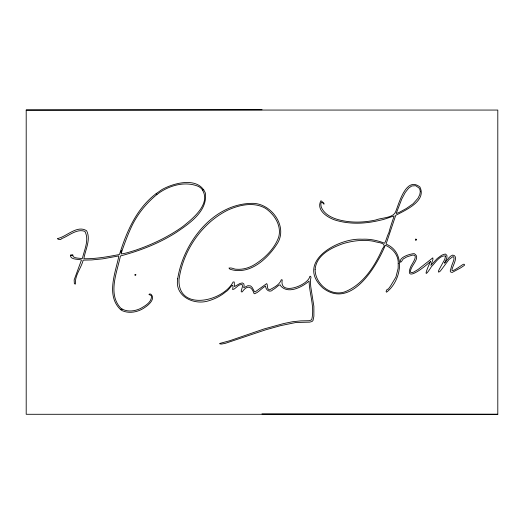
<?xml version="1.0" encoding="UTF-8"?>
<svg xmlns="http://www.w3.org/2000/svg" width="524" height="524" viewBox="0 0 524 524"><rect width="100%" height="100%" fill="white"/><g stroke="black" fill="none" stroke-linecap="round" stroke-linejoin="round"><path stroke-width="0.79" d="M120.867 252.044L121.424 250.629M121.496 250.682L120.926 252.077M156.159 193.644C136.528 208.401 126.644 231.601 119.538 254.304L119.276 254.546C107.59 256.76 95.813 258.961 83.873 258.718C85.15 250.007 91.169 239.678 86.617 230.737C77.303 224.862 67.164 236.062 58.406 238.348C55.197 238.427 61.17 241.007 61.57 238.656C68.827 235.997 76.661 228.372 84.862 231.353C89.499 239.671 84.312 249.843 82.419 258.391L82.091 258.627C79.517 257.998 73.281 258.633 72.508 255.398L73.105 255.208L72.587 254.749L70.452 255.037C69.83 259.969 78.535 258.98 81.482 259.969L74.153 279.927L74.369 283.759L75.463 284.054C74.585 275.545 81.213 268.164 83.172 260.133L91.824 259.924L102.796 258.836L118.784 255.928L118.496 257.821C114.815 274.209 106.307 296.053 120.546 309.566A11.98 11.98 0 0 0 122.747 310.902C130.135 313.902 138.925 311.813 145.2 307.202C148.882 304.765 155.648 298.765 151.102 294.337A3.354 3.354 0 0 0 149.746 293.957C147.015 294.907 152.091 294.58 151.534 296.676C151.226 302.643 144.919 306.009 140.301 308.597C134.288 311.426 126.35 312.271 120.743 308.145C107.433 293.853 117.121 272.094 120.441 255.948C139.639 250.931 158.693 243.529 175.645 232.846C189.033 223.846 208.002 211.277 205.329 192.95C198.386 176.444 174.092 182.784 162.086 189.505L156.159 193.644L156.964 194.483C168.309 185.673 184.723 180.649 198.478 186.446A15.465 15.465 0 0 1 201.707 188.856C212.082 203.364 192.603 218.737 182.522 226.754C167.962 237.084 151.718 244.741 134.838 250.459C130.306 251.762 125.767 253.452 121.077 253.963C121.555 252.188 122.177 250.42 122.754 248.658C125.695 240.529 128.701 232.387 132.52 224.626C138.408 212.98 146.864 202.716 156.964 194.483M120.546 309.566L122.151 309.18M26.2 110.06L497.8 110.06L497.8 414.288L26.2 414.288L26.2 110.06L262.066 109.713M261.935 413.901L497.8 414.288M177.688 278.794C174.571 296.027 193.284 305.256 207.897 301.025C214.44 299.171 220.787 296.119 225.949 291.626C229.433 290.126 234.379 279.423 232.643 289.595C235.492 289.379 238.047 284.001 242.088 284.48L242.56 286.248L241.138 291.226L241.505 291.927L242.206 291.888C246.889 285.069 251.428 285.698 254.042 293.564L254.651 293.741C258.83 292.333 262.111 287.643 265.622 286.038C265.458 290.158 270.332 293.296 273.201 289.418C275.342 289.097 280.595 282.102 280.851 286.052C288.292 294.521 302.682 286.759 309.081 281.067C309.389 293.977 314.839 306.874 311.688 319.797L309.33 320.714L300.769 320.891L292.569 321.723L283.464 323.616L264.201 328.908L229.682 340.751L219.674 343.469L219.936 343.908L221.711 344.032L225.353 343.325L265.675 329.819L280.668 325.633L295.922 322.496L309.651 322.142L312.003 321.533L313.038 320.452L313.896 316.247L313.869 306.311L310.752 286.654L310.372 280.733L311.02 277.111L310.411 276.253L309.854 276.312C308.426 285.285 278.899 296.433 282.253 279.934L281.349 279.665C279.482 284.945 273.993 287.44 269.46 289.877L269.133 289.779C266.31 288.39 268.164 285.272 266.716 283.602L255.05 291.96L254.291 291.409L252.299 287.624L250.629 285.947L247.911 285.678L243.712 287.709L244.138 285.573L243.791 283.851L242.357 282.927L239.894 283.536L234.444 286.562L234.228 282.01L233.121 281.971C222.995 301.706 178.134 311.636 178.985 279.868C182.784 251.114 201.511 223.263 227.632 210.209C239.219 204.917 253.682 201.596 265.413 208.283C274.543 214.434 281.86 225.903 278.663 237.215C274.366 248.795 265.118 257.919 254.847 264.423C249.483 267.784 243.057 269.716 236.71 269.257C234.13 269.48 231.831 267.345 229.342 268.111L228.962 268.019L229.977 269.198C249.529 275.598 267.666 258.856 277.36 243.464C287.892 226.722 272.022 204.393 253.767 203.358C213.74 202.618 183.387 242.18 177.688 278.794M445.544 256.059L444.765 259.354L439.112 269.565L438.398 271.308L438.712 272.185L440.356 271.059L449.094 259.406L453.096 256.505C455.114 257.684 453.319 261.207 452.762 262.917A7.349 7.349 0 0 1 451.983 264.803L450.214 271.072L450.869 272.185L452.271 272.395L460.511 267.954L464.408 265.373L464.428 264.482A0.871 0.871 0 0 0 463.34 264.351C461.899 264.725 449.677 274.569 452.212 268.819C452.887 265.589 458.991 255.719 452.703 255.083C448.885 256.406 446.965 260.657 444.496 263.146C445.387 260.749 449.127 255.594 445.505 254.055A10.991 10.991 0 0 0 441.084 255.66L437.252 258.489L430.846 265.393L432.962 259.446L432.804 257.86L418.211 269.382L413.75 272.1L411.903 272.644L410.6 272.375C409.237 266.565 421.866 257.854 414.196 253.623C410.056 253.832 398.921 257.205 400.297 262.223C402.046 262.242 402.262 258.686 404.613 258.194C406.847 256.446 409.683 256.164 412.231 255.142C419.685 254.147 411.229 264.797 410.646 266.906C403.48 284.643 427.846 264.116 430.663 261.306C426.575 269.605 422.442 280.851 431.514 266.546C435.11 263.127 440.232 254.644 445.544 256.059M398.22 263.565L398.155 268.334L395.908 277.117L390.472 286.13L388.173 289.3L387.197 289.222L386.07 291.37L386.568 292.209C401.096 281.021 406.559 252.411 386.044 244.099L395.731 215.344C404.849 210.471 427.053 201.065 419.875 186.963C405.858 175.966 398.967 203.862 395.391 212.312C392.325 218.207 381.348 217.663 375.629 220.034C364.743 222.418 353.373 222.89 342.421 220.643C334.305 219.019 324.939 215.482 321.363 207.386C320.596 204.76 320.21 199.52 324.048 204.17L323.78 203.07L320.963 200.712C315.572 210.242 328.148 218.056 336.022 220.349C350.451 224.56 365.949 223.781 380.437 220.178C385.12 219.32 389.659 217.165 394.12 215.96C392.338 221.541 390.275 227.023 388.874 232.722C387.026 236.049 386.457 240.005 384.603 243.241C377.476 240.418 369.813 238.8 362.123 239.239C338.183 237.614 294.809 262.059 322.784 287.899C350.766 309.677 376.291 266.991 385.192 245.487L385.605 245.35C392.79 248.494 398.64 255.371 398.22 263.565M420.3 191.568L419.77 194.64L418.008 198.236L413.109 203.764L406.401 208.46L399.124 212.443L396.17 213.537L401.77 199.022L405.235 192.511L408.641 188.129L411.799 185.968L415.702 185.712L418.977 187.978L419.835 189.347L420.3 191.568M315.121 269.395C314.944 283.903 331.057 297.095 345.237 291.685C363.433 284.211 374.843 266.035 382.507 248.71C388.192 242.468 377.418 242.854 374.129 241.387C363.846 239.317 353.091 240.686 343.122 243.614C331.168 247.852 316.319 255.129 315.121 269.395M71.015 255.457L71.284 255.725L71.015 255.43M416.6 239.579C415.263 242.291 414.87 237.392 416.6 239.579M135.86 274.884L135.48 275.251A1.775 1.775 0 0 1 134.989 275.362L134.91 274.497A1.841 1.841 0 0 1 135.33 274.504L135.86 274.831M203.725 189.57L202.644 189.845L203.725 189.57"/></g></svg>
